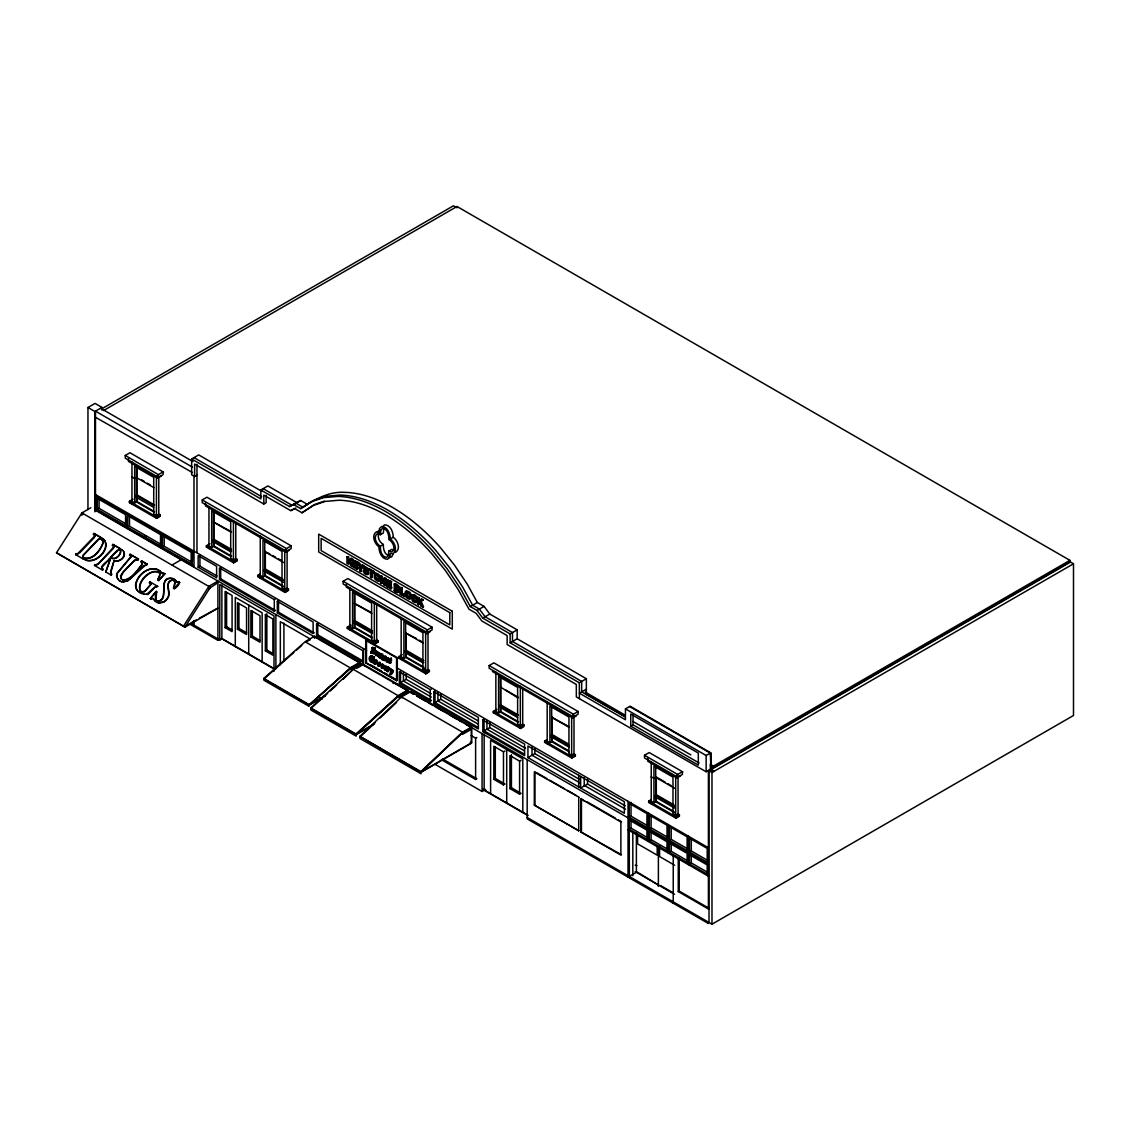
<?xml version="1.0" encoding="UTF-8"?>
<svg xmlns="http://www.w3.org/2000/svg" width="1130" height="1130" viewBox="0 0 1130 1130"><rect width="100%" height="100%" fill="white"/><g stroke="black" fill="none" stroke-linecap="round" stroke-linejoin="round"><path stroke-width="1.5" d="M196.973 475.179L194.628 476.535L194.628 464.077L263.813 504.022L263.813 495.11L290.707 510.633L294.831 508.655L301.978 512.794L312.798 505.618L325.242 501.409L339.071 500.223A152.268 87.914 60 0 1 431.886 553.827L445.714 570.961L458.173 589.549L468.978 609.197L476.14 613.336L481.846 620.991L507.144 635.597L507.144 644.51L576.328 684.455L576.328 696.913L706.123 771.762L706.151 755.504L710.77 752.834L710.77 769.106L714.33 771.154M710.375 769.304L710.389 763.88M110.726 573.009L114.116 560.551L110.5 571.851L111.856 574.308L111.291 575.198L105.782 571.964L110.246 558.87L109.497 558.432C108.579 561.652 98.352 565.509 103.084 569.252L102.519 570.127L94.496 565.452L97.914 564.477L112.802 549.053L113.989 547.245L112.393 545.296L112.972 544.392L122.464 550.141M105.782 571.964L110.486 559.053L109.737 558.616L101.516 567.797M83.804 557.754L82.631 556.61L83.182 555.098L98.324 539.25L99.977 538.502L102.053 539.815A4.873 3.969 -52.5 0 1 103.042 543.389C100.33 550.395 93.38 560.254 84.75 558.121M83.154 557.274L83.422 555.282L98.55 539.434L100.98 538.996M380.372 534.716L380.909 529.97L382.519 528.43C387.618 528.628 389.045 535.465 388.819 539.589C392.83 541.581 396.235 548.869 391.969 551.963L388.819 551.059L388.282 555.805L386.672 557.344C381.573 557.147 380.146 550.31 380.372 546.186C376.361 544.194 372.957 536.905 377.222 533.812L380.372 534.716L383.338 533.007L383.875 528.261M120.656 577.557L123.212 572.274L133.863 561.13L136.758 559.689M381.008 655.329L381.417 653.86L379.383 653.62L379.044 657.406L379.906 657.9C385.994 645.428 380.655 668.452 381.615 655.513C379.355 656.05 381.629 653.846 382.449 655.527C380.344 659.228 384.483 658.451 381.742 658.225M381.658 657.152L382.053 654.892L379.906 657.9M385.076 656.855L386.079 656.544L383.409 656.798L384.779 659.821L384.144 656.714L385.33 658.197L385.302 656.445L385.613 658.861A1.78 1.017 60 0 1 385.683 659.708L385.528 660.061A1.497 0.862 60 0 1 384.624 660.061L382.971 659.793L383.127 658.366C385.372 658.013 383.875 662.222 383.127 658.366M382.971 659.793L383.72 658.013M387.308 667.519L385.485 665.923L384.864 669.031A1.469 0.848 60 0 0 385.824 669.92C386.771 669.638 383.508 668.649 387.929 667.053L389.37 667.632C388.452 668.536 392.308 669.158 388.889 668.607C390.556 669.977 388.974 667.985 387.858 671.672L386.997 671.178L387.929 667.053M386.799 660.202C391.008 661.22 387.986 655.245 386.46 659.186C385.5 662.632 390.98 660.824 387.11 662.166A1.469 0.848 60 0 1 386.163 661.29C384.807 655.909 391.093 659.849 386.757 660.937A1.469 0.848 60 0 0 387.717 661.827L388.861 661.234M385.33 658.197L385.485 656.897M385.923 657.858L386.079 656.544M385.5 667.957L385.683 669.186L386.757 669.045M387.392 659.864L387.576 661.092L388.649 660.951M370.951 652.9L371.812 650.64L372.674 652.773L373.959 652.9L372.293 647.97A2.218 1.285 60 0 1 372.66 647.278L375.301 648.309L374.411 650.315L373.691 648.479L372.561 648.366L374.298 652.942A2.302 1.328 60 0 1 374.044 653.804L370.951 652.9L371.812 650.64M390.189 659.412C388.353 657.886 390.274 667.463 391.022 659.892L391.616 659.849M159.824 574.52L157.762 579.817L158.68 580.552L164.895 573.659L158.68 580.552M383.861 667.562C379.115 671.404 381.587 660.202 383.466 666.192C382.604 662.731 380.174 668.169 383.296 668.084C381.276 669.977 380.598 659.977 384.059 665.852C383.169 662.222 380.951 668.226 383.663 667.265M374.411 650.315L375.301 648.309M392.294 672.505C393.042 666.079 394.186 674.455 389.977 674.765C389.793 674.229 391.079 671.474 390.655 668.579C394.045 671.347 392.647 675.613 390.062 668.932M375.005 660.782L372.632 659.171C372.985 661.262 370.908 663.833 370.301 659.581C370.23 653.182 374.581 660.88 373.903 657.335L373.409 657.321C371.304 654.185 367.787 657.505 369.552 660.287A2.896 1.667 60 0 0 370.527 661.686L373.183 662.83L374.609 660.047L376.643 660.287L375.132 664.327L374.27 663.833L375.005 660.782L375.513 660.174L374.27 663.833M373.55 659.157L374.51 656.982M379.115 578.32C377.943 581.385 374.68 576.441 376.149 574.69M120.557 551.61C119.851 555.875 114.709 560.607 110.458 557.443L117.096 550.409L119.526 549.759M412.083 596.103C412.831 592.629 417.097 595.948 417.125 598.25L415.247 598.293C411.701 591.541 412.083 604.931 415.995 599.974L416.786 601.796L414.71 601.796M373.183 662.83L375.216 659.708M390.514 659.906L391.135 658.239L389.229 659.539M391.107 659.553L391.39 658.38M389.582 659.75L389.073 663.112L391.22 662.576M379.044 657.406L379.977 653.267M391.022 659.892L389.808 662.914L390.627 662.914M386.997 671.178L387.929 667.293M379.228 652.702C379.383 657.491 376.022 655.909 377.152 652.787C375.993 646.501 375.358 660.358 377.787 652.561L378.635 653.041C375.993 656.488 380.598 656.205 377.929 656.177M378.395 652.208C376.657 654.058 376.926 658.437 379.101 655.527M377.477 651.572L376.149 655.103L377.787 654.567M391.135 674.229C393.678 671.531 391.955 667.943 391.7 672.844M393.141 553.771L391.743 556.836L389.116 557.584M386.841 659.934L388.466 658.239L387.435 659.595M384.949 668.028C386.601 664.256 385.344 669.511 385.542 667.689C387.717 667.858 385.909 664.468 385.542 667.689M375.683 662.053C379.369 659.567 375.909 663.861 376.05 660.626L376.643 660.287M388.367 669.37L389.37 667.632M375.132 664.327L376.94 661.375M387.858 671.672L389.666 668.72M380.386 655.654L381.417 653.86M374.75 574.379L374.948 573.729A3.828 2.204 60 0 1 375.852 572.981L378.691 574.337A3.574 2.062 60 0 1 380.174 576.964L379.934 580.312A3.531 2.048 60 0 1 378.691 580.778L376.361 579.422A3.531 2.034 60 0 1 375.457 578.221M405.698 592.247L405.896 591.597A3.828 2.204 60 0 1 406.8 590.849L409.639 592.205A3.574 2.062 60 0 1 411.122 594.832L412.083 600.185A3.489 2.02 60 0 0 413.439 601.824L415.558 602.573L417.139 601.047M379.03 665.683C381.078 659.214 375.88 666.333 379.228 665.768C381.361 660.655 378.211 663.197 378.409 666.064M122.195 579.634C131.165 581.809 137.323 569.944 142.521 564.138L142.182 562.994L142.281 563.955C137.337 570.099 131.815 579.026 123.481 580.142M113.961 546.722L98.762 563.305L96.008 564.816M118.156 579.506L117.026 577.246A5.947 4.845 -52.5 0 1 117.379 573.291L131.108 556.624L117.139 573.108A5.947 4.845 -52.5 0 0 116.786 577.063L119.046 580.425M95.711 510.548L96.262 509.39M94.962 535.761L77.575 553.827L80.004 552.528L94.044 537.838L94.991 536.312L93.409 534.321L93.974 533.431L103.536 539.222M140.883 591.4L144.4 591.908L150.954 584.21L145.12 591.018L142.083 591.922M156.35 600.284C153.228 594.775 158.214 584.789 155.799 599.479M398.636 590.411L398.24 586.668L394.243 584.012L394.243 590.679C396.418 593.914 401.235 592.84 398.141 589.309M177.071 582.077L178.752 581.837C181.845 582.331 174.585 590.453 173.427 588.109L175.065 582.628M174.288 588.801L174.797 581.71M375.005 649.976L373.366 647.702L374.892 652.589A2.302 1.328 60 0 1 374.637 653.451L371.544 652.561M199.318 618.195L217.906 608.166L184.924 627.192L56.5 552.782L81.911 512.907L90.866 507.737M76.063 553.601L75.738 554.661L76.063 553.601L77.815 554.011M93.974 533.431L93.409 534.321M112.972 544.392L112.393 545.296M110.867 573.503L111.291 575.198M131.108 556.624L129.54 555.197L130.12 554.293L138.482 559.166L137.902 560.07L134.795 559.901L122.972 572.105L120.486 575.89L121.249 578.828M130.12 554.293L129.54 555.197M138.241 558.983L137.902 560.07M142.422 563.178L141.01 561.808L141.575 560.918L147.281 564.251L142.874 566.314L130.077 579.012L123.58 582.035M141.575 560.918L141.01 561.808M147.041 564.068L146.716 565.155M150.954 584.21L149.4 582.727L149.951 581.837L157.706 586.357L154.612 587.572L147.988 594.479L143.496 593.914M146.731 594.309L155.177 586.809L157.706 586.357M81.911 515.266L81.911 512.907L210.35 587.318L184.924 627.192L183.54 626.133L208.965 586.258L217.906 581.088L217.906 640.329L220.294 638.944M382.477 526.806L384.581 524.829C390.5 524.786 393.282 532.202 393.226 537.259C397.506 540.14 401.023 548.799 395.797 552.16L394.554 552.16M362.504 564.873L360.442 567.133L359.072 563.701L357.673 562.895L359.764 563.291L361.148 566.723L362.504 564.873L363.86 565.664L361.007 568.687L361.007 571.483L361.713 568.291M386.969 669.327L385.231 670.26A1.469 0.848 60 0 1 384.271 669.384C381.997 664.129 389.892 667.957 384.906 668.296M382.491 658.126L383.056 657.787M385.881 656.431L384.073 656.064L385.005 659.214A1.78 1.017 60 0 1 385.076 660.047L384.92 660.4A1.497 0.862 60 0 1 384.031 660.414L383.155 659.906M377.434 531.736L380.57 530.196M379.426 532.484C376.558 536.411 379.398 542.343 383.338 544.476C383.112 548.587 384.539 555.437 389.638 555.635M156.251 591.357L150.347 598.575L156.251 591.357L157.197 592.049M361.007 568.687L363.86 565.664M377.18 654.906C374.482 657.575 375.4 651.53 375.979 650.965M174.048 588.617L179.529 582.289M413.665 595.976L413.481 599.084L415.134 600.807M391.135 658.239L389.229 659.228M374.298 656.869L370.569 656.022L370.16 659.948A2.896 1.667 60 0 0 371.12 661.347L373.776 662.491M110.458 557.443L119.003 549.561M359.82 736.336L401.489 696.928L410.6 691.673L471.662 726.929L471.662 743.06L421.038 772.284L359.82 736.336L420.883 771.578L421.038 773.753L359.976 738.497L359.976 737.028L375.132 722.706M380.189 717.931L396.602 702.408M420.883 771.578L462.551 732.184L471.662 726.929M462.438 732.72L420.77 772.129L471.38 742.904L471.38 729.26L462.438 734.429L462.438 732.72L471.662 727.72L465.744 724.302M421.038 772.284L462.551 732.184L401.489 696.928L402.026 697.846M310.75 707.874L355.978 733.991L356.134 736.124L310.905 710.021L310.75 707.874L353.252 669.285L362.532 663.917L407.761 690.034L407.761 692.323M327.644 693.312L310.905 708.51L356.134 734.627L372.844 724.98M330.228 690.967L336.669 685.119M343.11 679.271L353.252 669.285L398.636 696.024L356.134 734.627M355.978 733.991L398.48 695.402L407.761 690.034M407.761 690.755L398.438 695.911L355.936 734.5L374.157 723.991M359.778 662.999L350.625 668.042L308.956 704.993L309.083 706.321L263.94 680.246L263.784 678.424L305.453 641.473L314.55 636.218L359.778 662.335L359.778 664.426M293.885 652.448L263.94 679.003L309.168 705.106L325.539 695.656M296.484 650.131L301.696 645.513M310.355 639.622L305.609 642.052L350.837 668.169L309.168 705.106L350.681 667.59L359.778 662.335M371.205 650.993L373.197 653.521L371.699 648.309A2.218 1.285 60 0 1 372.067 647.617L374.708 648.648M152.183 598.307L151.152 599.041L153.214 598.561L154.273 599.959M194.628 476.535L191.648 474.812L191.648 458.964L260.832 498.909L260.832 489.996L289.534 506.565L293.659 504.587L300.679 508.641L310.75 501.96L323.547 497.624L337.757 496.423A156.547 90.386 60 0 1 433.2 551.525L447.409 569.139L460.221 588.264L470.292 606.57L477.044 610.468L482.764 618.124L510.139 633.93L517.173 629.862L517.173 638.775L586.357 678.72L586.357 694.569M300.679 508.641C313.985 499.87 328.11 491.268 344.805 492.355A156.547 90.386 60 0 1 440.248 547.457L454.458 565.071L467.269 584.196L477.34 602.502L484.092 606.4L489.813 614.056L517.173 629.862M348.111 564.039L348.803 561.624L348.803 563.63L346.924 563.361L346.924 556.695L348.111 557.373L348.111 560.339L351.204 558.347L352.8 559.265L349.876 561.003L352.207 566.413L352.913 566.003L350.582 560.593L349.071 561.469L350.681 565.523L352.207 566.413M418.651 604.776L417.464 604.084L417.464 597.417L418.651 598.109L418.651 601.061L421.744 599.084L423.34 600.002L418.651 602.756L418.651 604.776L419.357 602.346L418.651 602.756M418.651 601.061L421.744 599.084M348.111 562.034L349.763 561.059L350.851 563.771M87.956 509.644L87.956 407.506L95.047 403.41L101.983 407.422L101.983 410.119M87.956 407.506L94.892 411.504L101.983 407.422M101.446 409.018L453.427 205.801L455.814 207.171M103.508 410.586L457.014 206.493L1069.926 560.353L1069.926 561.723L706.123 771.762M94.892 416.928L192.481 472.58M125.246 455.475L158.398 474.628L163.116 471.902L163.116 474.614L158.398 477.34L125.246 458.187L125.246 455.475L129.95 452.749L163.539 472.142M94.892 494.22L366.586 650.386M96.092 496.296L192.806 551.44L192.142 565.523L96.092 510.068L96.092 496.296L192.736 551.398M137.027 477.213L134.682 478.569L131.956 477.001M97.039 509.517L95.485 510.407L95.485 411.165L192.481 467.156M97.279 509.376L125.571 525.704L125.571 514.687L97.279 498.358L97.279 509.376L99.073 508.345L125.868 523.812M128.467 458.681L128.467 461.393L157.55 478.188L161.082 476.154M191.648 458.964L198.696 454.896L261.863 491.366M153.737 507.398L136.165 497.242L136.165 495.392L137.027 494.898L154.598 505.054M136.165 497.242L137.027 496.748M154.598 511.735L137.027 501.593L134.682 502.949L134.682 466.337L153.722 477.326L153.722 513.938L156.434 515.506L158.779 514.15L160.149 514.927L160.149 516.311L156.604 518.359L129.399 502.652L129.399 501.282L132.945 499.234M129.399 502.652L130.6 501.96M127.351 513.656L126.758 527.781L147.635 539.137M127.718 527.23L160.517 546.157L160.517 534.589L127.718 515.647L127.718 527.23L129.498 526.184L160.813 544.264M160.149 514.927L156.604 516.975L156.604 518.359M202.228 499.926L206.945 497.214L291.201 545.846L291.201 548.559L286.483 551.285L202.228 502.638L202.228 499.926L286.483 548.573L291.201 545.846M144.146 536.708L145.94 535.677M162.07 533.699L161.477 547.81L192.806 565.212M260.832 489.996L267.881 485.928L296.583 502.497L300.707 500.519L307.713 504.573M162.423 547.259L191.182 563.87L191.182 552.302L162.423 535.691L162.423 547.259L164.217 546.228L191.464 561.963M263.813 504.022L266.157 502.666L266.157 495.237M230.732 551.85L213.16 541.694L213.16 539.843L214.022 539.349L231.594 549.505M172.113 564.986L181.068 559.816M213.16 541.694L214.022 541.199L231.594 551.355M231.594 556.186L214.022 546.044L211.677 547.4L211.677 510.788L230.704 521.778L230.704 558.389L233.43 559.957L235.774 558.601L237.145 559.392L237.145 560.763L233.599 562.811L206.395 547.104L206.395 545.734L209.94 543.685M206.395 547.104L207.595 546.412M289.534 506.565L296.583 502.497M293.659 504.587L300.707 500.519M290.707 510.633L295.806 507.963M198.146 567.204L216.607 577.854L216.607 566.285L198.146 555.621L198.146 567.204L199.939 566.158L216.988 576.003M301.978 512.794L315.143 504.263L324.48 501.099M206.395 545.734L233.599 561.426L237.145 559.392M233.43 562.669L235.774 561.313L235.774 522.696M269.731 553.827L264.745 551.638L283.771 562.627M219.474 579.52L220.675 578.828L275.48 610.468L274.293 611.161L219.474 579.52L219.474 567.938L274.293 599.592L275.48 598.9M205.462 503.132L205.462 505.845L285.876 552.273L289.407 550.239M283.517 582.317L264.477 571.328L264.477 569.478L265.338 568.983L282.91 579.125M264.477 571.328L265.338 570.834L281.441 580.128M282.91 585.806L265.338 575.664L262.993 577.02L262.993 540.408L282.02 551.398L282.02 588.01L284.746 589.577L287.091 588.221L288.461 589.013L288.461 590.383L284.915 592.431L257.711 576.738L257.711 575.354L260.07 573.998M185.829 625.992L196.323 619.932M288.461 589.013L284.915 591.061L284.915 592.431M287.091 590.934L284.746 592.289L284.746 590.962M346.924 556.695L348.803 556.963L348.111 560.339M225.096 627.602L232.074 631.628L232.074 595.468L225.096 591.442L225.096 627.602L226.593 626.74L232.173 629.961M351.204 558.347L350.498 558.757L352.8 559.265M277.316 601.33L313.123 622.009L313.123 633.577L277.316 612.912L277.316 601.33L278.503 600.637L278.503 612.22L314.31 632.885M352.814 560.099L357.871 562.203L357.165 563.729L354.001 561.907L354.001 563.39L357.659 564.675L356.953 566.215L354.001 564.506L354.001 566.328L357.984 567.811L357.278 569.336L352.814 566.766L352.814 560.099L357.871 562.203M390.26 538.968C390.316 533.911 387.534 526.495 381.615 526.538L379.511 528.515L378.931 532.428L376.361 531.905C371.134 535.267 374.637 543.926 378.931 546.807C378.875 551.864 381.658 559.279 387.576 559.237L389.68 557.26L390.26 553.347L392.83 553.87C398.057 550.508 394.554 541.849 390.26 538.968L393.226 537.259M380.372 546.186L383.338 544.476M237.441 629.226L246.566 634.495L246.566 607.968L237.441 602.7L237.441 629.226L238.939 628.365L246.538 632.758M354.001 561.907L356.812 562.726M190.97 623.393L219.785 640.032L221.876 638.831L274.703 669.327M354.001 563.39L357.659 564.675M265.366 614.692L272.881 619.028L272.881 655.188L265.366 650.852L265.366 614.692L266.849 613.83L266.849 649.99L272.867 653.465M354.001 564.506L357.659 565.805M354.001 566.328L357.984 567.811M277.316 612.912L278.503 612.22M388.819 551.059L391.785 549.35L394.088 550.254M357.673 562.895L359.82 568.009L359.82 570.805L361.713 571.088M343.139 581.286L347.856 578.56L432.098 627.192L432.098 629.904L427.38 632.63L343.139 583.998L343.139 581.286L427.38 629.918L432.098 627.192M367.335 571.469C370.781 576.441 362.942 574.76 363.45 570.735L365.301 570.862C373.649 579.28 358.478 561.709 368.055 570.791L369.496 570.043L371.233 571.045L365.541 568.051L368.691 572.105L368.846 573.814L367.843 574.506M250.874 636.967L259.999 642.236L259.999 615.723L250.874 610.454L250.874 636.967L252.357 636.105L259.971 640.498M363.45 570.735L365.301 570.862M364.397 568.093L365.357 566.639L368.168 568.588A2.288 1.314 60 0 1 368.705 569.93L369.496 568.913L374.157 571.596L373.451 573.136L371.714 572.133L371.714 577.67L372.42 571.724M368.79 569.322L374.157 571.596M370.527 571.455L370.527 576.992L372.42 577.261M382.406 580.128L381.7 583.433L380.598 582.798L381.304 575.735L384.257 580.778M380.598 576.13L382.463 576.399M381.756 576.809L384.158 582.642L384.158 578.193L385.952 578.419L385.952 585.086L384.059 584.803L381.7 579.097L381.7 583.433M384.158 578.193L385.952 578.419M380.598 582.798L382.406 583.038M386.502 579.549L391.559 581.653L390.853 583.179L387.689 581.357L387.689 582.84L391.333 584.125L390.627 585.651L387.689 583.956L387.689 585.778L391.672 587.261L390.966 588.787L386.502 586.216L386.502 579.549L391.559 581.653M265.366 650.852L266.849 649.99M384.059 584.803L384.765 584.394L382.406 578.687M387.689 582.84L391.333 584.125M316.584 624.014L362.97 650.781L362.97 662.364L316.584 635.583L316.584 624.014L317.784 623.322L317.784 634.891L362.673 660.81M387.689 583.956L391.333 585.255M386.502 586.216L391.672 588.377M387.689 585.778L391.672 587.261M394.243 584.012L394.949 583.603C396.997 583.829 401.969 588.08 398.057 589.337M395.429 587.346L397.675 588.151L395.429 585.806L395.429 587.346L398.382 587.755L396.136 585.397L396.136 586.95M395.429 588.462L397.647 589.959L397.576 591.343L395.429 590.241L395.429 588.462L397.096 588.603M316.584 635.583L317.784 634.891M394.243 590.679L394.949 590.27C397.054 593.561 402.082 592.36 398.749 588.928M395.429 590.241L398.283 590.948M400.19 587.501L402.082 587.784L402.082 593.264L405.359 595.807A3.531 2.034 60 0 0 406.602 597.699L408.933 599.055A3.531 2.048 60 0 0 410.176 598.575L410.416 595.242A3.574 2.062 60 0 0 408.933 592.6L406.108 591.258A3.828 2.204 60 0 0 405.19 591.993L404.328 596.499L400.19 594.112L400.19 587.501L402.082 587.784M400.19 594.112L405.02 596.089M401.376 588.193L401.376 593.674L402.082 593.264M371.643 633.196L354.071 623.054L354.071 621.203L354.919 620.709L372.49 630.851M372.49 637.532L354.919 627.39L352.574 628.746L352.574 592.134L371.615 603.123L371.615 639.735L374.327 641.303L376.686 639.947L378.041 640.738L378.041 642.108L374.496 644.157L347.305 628.45L347.305 627.079L350.837 625.031L350.837 626.416M354.071 623.054L354.919 622.559L372.49 632.701M347.305 628.45L348.492 627.772M401.376 593.674L405.02 594.973M415.247 598.293L417.125 598.25M417.464 597.417L419.357 597.699L419.357 600.666M423.34 600.002L421.052 599.493M421.222 606.259L423.468 606.739L421.222 606.259L419.611 602.205L421.137 601.315L423.468 606.739M365.725 640.329L366.473 639.891L397.308 657.702L397.308 680.218L396.559 680.641L365.725 662.844L365.725 640.329L396.785 657.999L396.785 680.514L365.95 662.717L365.95 640.187M378.041 640.738L374.496 642.772L374.496 644.157M374.327 644.015L376.686 642.659M374.369 648.62L375.089 648.182M371.163 653.027L371.883 652.49M416.49 638.563L405.642 632.984L423.213 643.139M359.58 664.313L350.625 669.483L350.625 668.042M365.725 662.844L366.473 662.406L366.473 639.891M356.727 668.324L361.289 665.683M373.338 659.002C370.923 648.111 370.513 669.2 372.632 659.412M378.013 656.276L379.256 655.739M373.846 660.852L374.694 660.584M470.292 606.57L477.34 602.502M381.968 658.55L383.211 658.013M346.373 584.478L346.373 587.19L426.787 633.619L430.304 631.585M308.956 704.993L325.341 695.543M422.959 662.816L405.373 652.674L405.373 650.824L406.235 650.329L423.807 660.471M477.044 610.468L484.092 606.4M390.429 660.231L391.616 660.231M423.807 667.166L406.235 657.01L403.89 658.366L403.89 621.754L422.931 632.744L422.931 669.356L425.643 670.938L428.002 669.582L429.358 670.358L429.358 671.743L425.812 673.777L398.622 658.084L398.622 656.7L402.153 654.651M405.373 652.674L406.235 652.18L423.807 662.321M397.308 657.702L396.559 658.126L396.559 680.641M398.622 658.084L399.808 657.392M390.274 669.341C394.314 671.093 388.55 674.667 390.909 673.918M482.764 618.124L489.813 614.056M395.966 680.302L397.308 680.218M392.901 683.156L393.791 682.633L413.961 694.272M422.931 669.356L424.682 668.353M431.462 688.947L430.262 689.639L399.342 671.785L399.342 683.353L406.235 679.37L431.279 693.834M398.622 656.7L425.812 672.407L429.358 670.358M428.002 672.293L425.643 673.65L425.643 672.308M407.563 692.21L398.438 697.478L398.438 695.911M510.139 633.93L510.139 642.843L517.173 638.775M433.821 691.687L478.371 717.409L478.371 728.977L433.821 703.255L433.821 691.687L435.008 690.995L435.008 702.577L478.075 727.438M489.149 665.57L493.867 662.858L578.108 711.49L578.108 714.202L573.39 716.929L489.149 668.282L489.149 665.57L573.39 714.216L578.108 711.49M399.342 683.353L430.262 701.207L431.462 700.515L400.529 682.661L400.529 671.093M433.821 703.255L440.714 699.272L477.835 720.714M500.929 687.323L517.907 697.803M517.653 717.494L500.082 707.352L500.082 705.501L500.929 705.007L518.5 715.149M518.5 721.83L500.929 711.688L498.584 713.044L498.584 676.432L517.625 687.421L517.625 724.033L520.337 725.601L522.696 724.245L524.052 725.036L524.052 726.406L520.506 728.455L493.316 712.748L493.316 711.377L496.847 709.329M500.082 707.352L500.929 706.857M493.316 712.748L494.502 712.07M482.835 719.994L524.602 744.105L524.602 755.673L482.835 731.562L482.835 719.994L484.036 719.302L484.036 730.87L524.306 754.134M482.835 731.562L489.728 727.579L525.535 748.258M471.168 735.574L475.617 738.144L476.86 737.438M510.139 642.843L579.323 682.788L586.357 678.72M524.052 725.036L520.506 727.07L520.506 728.455M586.357 689.145L579.393 693.17L625.441 719.754L625.441 708.906L630.074 706.236L710.77 752.834L710.784 769.064M579.393 698.594L579.323 682.788M568.362 726.237L551.652 717.282L569.223 727.438M493.824 779.305L495.307 778.443L504.969 784.022L503.486 784.884L493.824 779.305L493.824 746.238L503.486 751.817L504.969 750.956M492.383 671.488L572.797 717.917L576.314 715.883M568.969 747.114L551.384 736.972L551.384 735.122L552.245 734.627L568.362 743.921M441.42 759.727L475.617 779.474L476.86 778.768L442.663 759.021M568.362 750.617L552.245 741.308L549.9 742.664L549.9 706.052L568.941 717.042L568.941 753.654L571.653 755.236L573.998 753.88L575.368 754.656L575.368 756.041L571.822 758.075L544.632 742.382L544.632 740.998L546.991 739.642M551.384 736.972L552.245 736.477L552.245 716.943M544.632 742.382L545.818 741.69M521.085 793.317L519.588 794.178L509.927 788.599L509.927 755.532L519.588 761.112L521.085 760.25M527.936 757.594L624.353 813.261L624.353 801.693L527.936 746.026L527.936 757.594L534.829 753.611L579.634 779.488M435.064 764.332L482.072 791.466L485.646 789.39M509.927 788.599L511.424 787.737L519.701 792.526M544.632 740.998L571.822 756.705L575.368 754.656M630.752 726.152L698.312 765.151L698.312 753.06L630.752 714.061L630.752 726.152L633.026 724.838L699.075 762.962M534.321 805.097L578.715 830.72L534.321 805.097L534.321 772.03L579.309 797.314M625.215 805.803L587.543 784.051L580.636 788.034L580.636 776.451M644.51 755.278L677.675 774.431L682.393 771.705L682.393 774.417L677.675 777.143L644.51 757.99L644.51 755.278L649.227 752.552L682.817 771.945M580.862 798.896L620.879 822.004L620.879 855.071L580.862 831.963L580.862 798.896L585.156 801.382M665.09 782.087L656.304 777.016L653.945 778.372L651.233 776.804M580.862 831.963L621.472 854.732M647.744 758.484L647.744 761.196L676.828 777.977L680.359 775.943M674.483 808.035L655.442 797.046L655.442 795.195L656.304 794.701L673.875 804.842M710.756 763.668L710.29 753.103L629.58 706.518M673.875 811.538L656.304 801.382L653.945 802.738L653.945 766.126L672.986 777.115L672.986 813.727L675.712 815.309L678.057 813.953L679.413 814.73L679.413 816.114L675.881 818.148L648.677 802.455L648.677 801.071L651.035 799.715M655.442 797.046L655.711 801.735L674.737 812.724M648.677 802.455L649.877 801.763M710.417 764.374L713.468 766.14L1069.926 560.353M1070.52 562.076L709.004 770.787L709.004 922.476M629.226 817.188L646.939 827.4L646.939 813.628L629.226 803.402L629.226 817.188L631.02 816.157L648.733 826.369M679.201 891.062L679.201 858.292L678.268 858.828L678.268 891.598L679.201 891.062L709.329 908.464L708.397 909L708.397 770.448L711.985 772.51L1073.5 563.785L1073.5 715.488L711.985 924.199L527.173 817.499M629.226 829.138L646.939 839.364L646.939 830.169L629.226 819.942L629.226 829.138L631.02 828.106L648.733 838.333M649.326 828.784L667.025 839.011L667.025 825.225L649.326 815.013L649.326 828.784L651.106 827.753L667.336 837.118M679.413 814.73L675.881 816.778L675.881 818.148M675.712 818.021L678.057 816.665M649.326 840.734L667.025 850.961L667.025 841.765L649.326 831.539L649.326 840.734L651.106 839.703L667.336 849.068M669.412 840.381L687.125 850.608L687.125 836.822L669.412 826.609L669.412 840.381L671.206 839.35L687.436 848.715M636.981 865.58L635.201 865.227M669.412 852.331L687.125 862.557L687.125 853.362L669.412 843.135L669.412 852.331L671.206 851.3L687.436 860.679M527.173 759.642L527.173 818.883L628.04 877.12L636.981 871.95L658.394 885.002M629.226 830.522L629.382 877.713M689.498 851.978L707.211 862.204L707.211 848.432L689.498 838.206L689.498 851.978L691.292 850.947L707.521 860.326M689.244 864.083L688.311 864.62L688.311 836.144M689.498 863.942L707.211 874.154L707.211 864.959L689.498 854.732L689.498 863.942L691.292 862.896L707.521 872.275M709.329 875.694L708.397 876.23L628.04 829.83M160.912 572.034L162.127 573.447L164.895 573.659M162.127 573.447L163.878 573.023M391.263 674.313L390.344 674.327M409.639 597.134L407.309 595.793L407.097 592.558A2.062 1.187 60 0 1 408.128 592.289L409.145 592.982M176.69 581.781L179.769 582.473M145.643 564.972L127.605 581.159L121.729 581.795M172.24 580.156C163.596 582.854 172.212 593.222 167.381 598.688A8.433 6.865 -52.5 0 1 164.034 601.965L159.598 603.236L156.463 602.135M158.497 601.188C169.768 598.801 156.18 573.56 174.091 579.083M171.52 578.263C156.364 578.235 170.955 602.516 156.886 600.708M85.993 558.418C94.115 558.305 100.16 550.155 102.802 543.205A4.873 3.969 -52.5 0 0 101.813 539.646M95.753 510.449L314.55 636.882M114.116 560.551C118.961 562.302 125.006 557.881 124.159 552.683M114.356 560.734C119.568 562.895 127.012 556.553 123.537 551.355M157.903 602.77L163.793 601.782A8.433 6.865 -52.5 0 0 167.141 598.505C171.972 593.038 163.356 582.67 172 579.973L173.766 580.538M414.131 595.849L415.953 597.883M141.547 593.349L143.736 594.098M376.05 660.626L374.609 660.047M388.762 667.971L387.336 667.392M380.824 654.199L379.383 653.62M376.883 651.925L375.386 651.304M158.652 570.043C148.779 565.48 137.126 575.269 135.798 585.114A10.608 8.645 -52.5 0 0 137.309 590.326M172.777 580.043L174.529 581.131M119.935 581.018L121.969 581.964M110.698 557.627C114.949 560.791 120.091 556.059 120.783 551.793L120.26 550.465M83.027 558.827L85.993 560.226A15.241 12.416 -52.5 0 0 94.736 559.689C101.587 556.864 109.102 547.866 104.582 540.437M172.579 578.334L175.418 580.1M628.04 875.736L629.382 876.343M83.564 557.57L84.99 558.305M139.71 592.487L141.787 593.533M1069.926 561.723L1073.5 563.785M263.177 488.64L291.879 505.209L296.004 503.231L303.024 507.285L313.095 500.604L325.906 496.268L340.116 495.067A156.547 90.386 60 0 1 435.544 550.169L449.768 567.783L462.566 586.908L472.637 605.214L479.388 609.112L485.109 616.768L512.483 632.574L512.483 641.487L581.668 681.432L581.668 691.857L624.749 716.731M193.993 457.608L261.68 496.692M625.441 708.906L706.151 755.504M100.556 408.227L193.004 461.605M585.255 692.111L624.947 715.022M585.255 693.495L624.947 716.406M710.417 765.759L713.468 767.524L713.468 766.14M633.026 721.505L690.811 754.868M361.798 565.283L363.168 566.073M391.559 582.783L388.395 580.947L388.395 582.43M710.078 769.474L713.666 771.55M353.521 566.356L357.984 568.927M418.171 603.688L419.357 604.366M359.82 570.805L361.007 571.483M370.527 576.992L371.714 577.67M141.42 479.756L144.343 481.451M147.281 483.132L150.205 484.827M231.594 531.82L213.429 522.018L231 532.159M272.655 555.522L275.593 557.217M278.517 558.912L281.441 560.593M371.036 612.319L354.326 603.364L371.897 613.505M419.414 640.258L422.352 641.939M505.322 689.851L518.5 697.464M668.014 783.782L670.938 785.477M136.433 477.566L154.005 487.708M655.711 777.355L674.737 788.359M136.165 495.392L153.737 505.548M213.16 539.843L230.732 549.999M264.477 569.478L283.517 580.467M354.071 621.203L371.643 631.345M405.373 650.824L422.959 660.965M500.082 705.501L517.653 715.643M551.384 735.122L568.969 745.263M655.442 795.195L674.483 806.184M502.398 707.691L517.046 716.152M553.714 737.325L568.362 745.772M659.228 798.246L662.152 799.941M665.09 801.622L668.014 803.317M670.938 805.012L673.875 806.693M154.005 512.074L136.433 501.932L136.433 497.101M231 556.525L213.429 546.383L213.429 541.553M283.771 587.007L264.745 576.003L264.745 571.173M371.897 637.871L354.326 627.729L354.326 622.898M423.213 667.505L405.642 657.363L405.642 652.519M517.907 722.169L500.336 712.027L500.336 707.196M569.223 751.803L551.652 741.661L551.652 736.817M158.779 515.52L160.149 516.311M235.774 559.971L237.145 560.763M288.461 590.383L287.091 589.606L287.091 550.607M378.041 642.108L376.686 641.332L376.686 604.042M575.368 756.041L573.998 755.25L573.998 756.591M679.413 816.114L678.057 815.323L678.057 776.338M134.682 502.949L131.956 501.367L131.956 462.043M211.677 547.4L208.951 545.818L208.951 506.494M262.993 577.02L260.267 575.452L260.267 536.129M352.574 628.746L349.848 627.178L349.848 587.854M403.89 658.366L401.164 656.798L401.164 617.474M498.584 713.044L495.858 711.476L495.858 672.152M549.9 742.664L547.174 741.096L547.174 701.772M653.945 802.738L651.233 801.17L651.233 761.846M129.399 501.282L157.79 517.667M257.711 575.354L286.102 591.739M347.305 627.079L375.697 643.464M493.316 711.377L521.707 727.762M648.677 801.071L677.068 817.47M377.787 652.561L378.635 653.041M379.638 657.053L380.499 657.561M396.588 667.717L708.397 847.74M372.038 659.51L374.087 660.937M374.863 663.494L375.739 663.988M387.59 670.839L388.452 671.333M431.42 697.139L403.438 680.995L403.438 672.717M478.018 724.048L437.917 700.897L437.917 692.619M524.235 750.73L486.931 729.189L486.931 720.926M579.817 782.822L532.032 755.236L532.032 746.958M584.747 785.661L625.441 809.151M371.12 665.09L381.658 671.178M384.666 672.915L387.689 674.652M390.698 676.39L395.203 679.003M99.609 511.41L102.533 513.091M105.443 514.786L108.367 516.466M111.291 518.147L125.896 526.58M150.516 540.804L153.412 542.471M156.293 544.137L159.175 545.804M314.832 637.052L317.756 638.733M319.055 639.481L365.188 666.121M416.97 696.024L433.553 705.586M436.59 707.338L447.198 713.468M450.234 715.219L460.842 721.35M463.879 723.101L708.397 864.266M362.815 664.807L380.358 674.935M381.884 675.811L406.249 689.879M410.981 692.676L413.933 694.385M416.899 696.094L425.77 701.221M428.736 702.931L433.171 705.501M434.655 706.349L443.539 711.476M447.974 714.047L456.859 719.174M459.811 720.884L462.777 722.593M217.313 583.108L208.965 588.617L208.965 586.258M309.662 638.676L280.339 621.74L280.339 664.68M536.397 772.539L546.765 778.528M549.717 780.237L564.506 788.768M567.472 790.477L576.342 795.605M587.233 801.89L615.525 818.219M618.505 819.942L621.472 821.665M470.179 742.212L471.38 742.904M674.681 865.269L659.595 856.554L659.595 846.285M94.214 533.614L101.827 538.007M113.198 544.575L120.416 548.742M130.346 554.477L138.482 559.166M141.815 561.102L147.281 564.251M678.268 891.598L708.397 909M660.457 885.496L672.195 892.276M635.201 871.611L674.539 894.31M221.48 638.266L273.375 668.211M482.609 789.023L527.738 815.069M527.964 815.549L484.149 790.251L484.149 734.147M75.498 554.491L83.267 559.011M150.347 598.575L151.378 599.225M319.098 697.38L322.135 699.117M189.445 623.901L217.906 640.329M629.226 877.798L708.397 923.507L708.397 922.137M56.5 552.782L183.54 626.133M263.784 678.424L309.013 704.541M366.572 574.012L364.157 570.325M118.82 580.241L120.175 581.201M160.022 571.017C150.389 563.87 136.801 574.563 135.558 584.93A10.608 8.645 -52.5 0 0 137.069 590.143L138.467 591.611M138.227 591.428L139.951 592.657M155.135 601.118L156.703 602.304M81.911 512.907L83.295 513.966M157.762 579.817L159.839 576.173L159.641 573.263M149.951 581.837L149.4 582.727M103.084 569.252L102.519 570.127M95.047 564.562L94.496 565.452M156.109 600.101L157.126 600.892M159.288 572.416C150.502 568.376 137.563 581.625 139.979 590.609M121.009 578.645L122.436 579.817M141.123 591.583C134.018 583.504 152.239 565.48 159.881 573.447M407.309 597.29L409.639 598.646A3.531 2.048 60 0 0 410.882 598.18C410.6 593.391 416.123 594.987 416.419 598.66M119.3 549.576L120.5 550.649M377.491 575.509L376.474 574.831A2.062 1.187 60 0 0 375.443 575.085C373.31 578.588 380.033 582.148 378.197 576.667M415.289 600.383L416.433 601.457M366.247 570.777L365.131 569.661A2.274 1.314 60 0 1 364.665 568.927M159.782 570.834L162.367 573.63M122.238 549.957L123.777 551.539M103.296 539.038L104.808 540.62M175.178 579.916L176.096 580.891M155.375 601.301L153.581 599.07M175.856 580.707L176.577 581.555M174.288 580.947L175.037 581.894M192.496 621.98L193.993 625.144M192.496 623.365L193.993 626.529L193.993 620.497M422.761 607.149L420.431 601.725L421.928 605.85M358.38 562.5L359.99 566.314M405.825 594.677L406.066 595.397A3.531 2.034 60 0 0 406.405 596.089M409.851 594.126L410.063 595.115M364.595 571.272C366.233 575.622 368.535 571.752 364.425 570.071A2.274 1.314 60 0 1 363.789 568.913L364.651 567.048L367.462 568.983A2.288 1.314 60 0 1 367.999 570.325L368.055 570.791M105.415 542.047C107.209 549.491 101.008 556.723 94.496 559.505A15.241 12.416 -52.5 0 1 85.767 560.042M379.143 577.797L378.903 576.258A2.02 1.172 60 0 0 378.183 575.114L377.18 574.421A2.062 1.187 60 0 0 376.869 574.351M711.985 772.51L711.985 924.199M691.292 838.898L691.292 850.947M691.292 855.241L691.292 862.896M677.675 774.431L677.675 777.143M676.828 775.265L676.828 777.977M675.712 777.694L675.712 815.309M673.24 855.933L673.24 903.209M671.206 827.301L671.206 839.35M671.206 843.644L671.206 851.3M668.226 824.547L668.226 853.023M658.394 847.585L658.394 886.372M657.208 846.624L657.208 855.17L637.588 843.842L637.588 835.296M656.304 777.016L656.304 794.701M656.304 796.551L656.304 801.382M655.711 765.123L655.711 795.04M651.233 802.554L651.233 803.882M651.106 815.691L651.106 827.753M651.106 830.508L651.106 839.703M648.126 812.936L648.126 841.426M636.388 833.262L636.388 872.289M633.026 714.499L633.026 724.838M632.814 831.85L632.814 875.736M631.02 802.371L631.02 816.157M631.02 820.437L631.02 828.106M628.04 801.34L628.04 877.12M587.543 779.093L587.543 784.051M584.224 777.694L584.224 785.957M581.456 798.557L581.456 831.624M578.715 775.335L578.715 786.918M578.715 797.667L578.715 830.72M573.998 716.265L573.998 753.88M573.39 714.216L573.39 716.929M572.797 715.205L572.797 717.917M571.822 756.705L571.822 758.075M571.653 717.621L571.653 755.236M552.245 738.088L552.245 741.308M551.652 705.049L551.652 734.966M547.174 742.481L547.174 743.808M534.829 748.653L534.829 753.611M534.928 771.691L534.928 804.758M522.809 812.569L522.809 758.837L490.604 740.249L490.604 793.98M522.696 688.34L522.696 724.245M522.696 725.63L522.696 726.957L520.337 728.313L520.337 726.986M520.337 686.277L520.337 725.601M519.588 761.112L519.588 794.178M511.424 754.671L511.424 787.737M506.706 749.543L506.706 803.275M503.486 751.817L503.486 784.884M500.929 676.828L500.929 711.688M500.336 677.167L500.336 705.346M495.307 747.114L495.307 778.443M489.728 722.621L489.728 727.579M482.072 733.596L482.072 791.466M475.617 738.144L475.617 779.474M457.014 206.493L457.014 207.864M440.714 694.314L440.714 699.272M430.262 689.639L430.262 701.207M428.002 631.967L428.002 670.952M427.38 629.918L427.38 632.63M426.787 630.907L426.787 633.619M425.812 672.407L425.812 673.777M425.643 631.614L425.643 670.938M410.6 691.673L410.6 692.464M406.235 632.645L406.235 657.01M406.235 674.412L406.235 679.37M405.642 622.489L405.642 650.668M404.328 595.369L404.328 596.499M401.164 658.183L401.164 659.51M396.136 588.052L396.136 589.832M393.791 682.633L393.791 683.481M390.966 587.671L390.966 588.787M390.853 582.049L390.853 583.179M390.627 584.535L390.627 585.651M388.395 583.546L388.395 585.368M385.259 578.828L385.259 585.495M381.304 575.735L381.304 582.402M374.327 601.979L374.327 641.303M373.451 572.006L373.451 573.136M369.496 568.913L369.496 570.043M363.549 648.648L363.549 665.175M362.532 663.917L362.532 664.652M357.278 568.221L357.278 569.336M357.165 562.613L357.165 563.729M356.953 565.085L356.953 566.215M354.919 592.53L354.919 627.39M354.707 561.497L354.707 562.98M354.707 564.11L354.707 565.918M354.326 592.869L354.326 621.048M349.848 628.548L349.848 629.89M314.55 636.218L314.55 638.309M286.483 548.573L286.483 551.285M285.876 549.561L285.876 552.273M284.746 550.254L284.746 589.577M283.913 623.11L283.913 660.895M275.889 614.565L275.889 668.918M274.293 599.592L274.293 611.161M274.011 671.347L274.011 615.892L219.785 584.577L219.785 640.032M265.338 551.299L265.338 575.664M264.745 541.143L264.745 569.322M262.146 662.081L262.146 612.827L235.294 597.332L235.294 646.586M260.267 576.823L260.267 578.164M252.357 611.245L252.357 636.105M248.713 605.073L248.713 654.327M238.939 603.491L238.939 628.365M233.599 561.426L233.599 562.811M233.43 522.343L233.43 559.957M226.593 592.304L226.593 626.74M221.876 585.114L221.876 638.831M220.675 567.246L220.675 578.828M214.022 511.17L214.022 546.044M213.429 511.523L213.429 539.702M208.951 547.202L208.951 548.53M199.939 554.59L199.939 566.158M196.973 464.289L196.973 552.471M193.993 475.207L193.993 567.288M192.142 551.751L192.142 565.523M164.217 536.312L164.217 546.228M158.779 476.535L158.779 516.862L156.434 518.218L156.434 516.876M158.398 474.628L158.398 477.34M157.55 475.476L157.55 478.188M156.434 476.182L156.434 515.506M137.027 466.718L137.027 501.593M136.433 465.32L136.433 495.251M131.956 502.751L131.956 504.079M129.498 516.269L129.498 526.184M99.073 498.895L99.073 508.345M94.892 411.504L94.892 511.848M408.947 592.869A2.062 1.187 60 0 1 409.667 594.041M414.145 601.414A3.489 2.02 60 0 1 412.789 599.776M377.293 575.41A2.062 1.187 60 0 1 378.013 576.582M406.179 593.688C405.006 597.29 411.009 599.366 409.145 594.535A2.02 1.172 60 0 0 408.439 593.377L407.422 592.699A2.062 1.187 60 0 0 406.405 592.953L406.179 593.688M379.666 578.941L379.228 580.721A3.531 2.048 60 0 1 377.985 581.187L375.654 579.831A3.531 2.034 60 0 1 374.411 577.939L374.242 574.125A3.828 2.204 60 0 1 375.16 573.39L377.985 574.732A3.574 2.062 60 0 1 379.468 577.374L379.666 578.941M377.222 663.72C379.172 671.601 382.053 658.79 377.222 663.72M377.816 663.381C379.765 671.248 382.66 658.437 377.816 663.381M452.283 611.245L318.688 534.123L318.688 551.977L452.283 629.113L452.283 611.245M449.811 612.63L321.146 538.346L321.146 550.607L449.811 624.89L449.811 612.63"/></g></svg>
